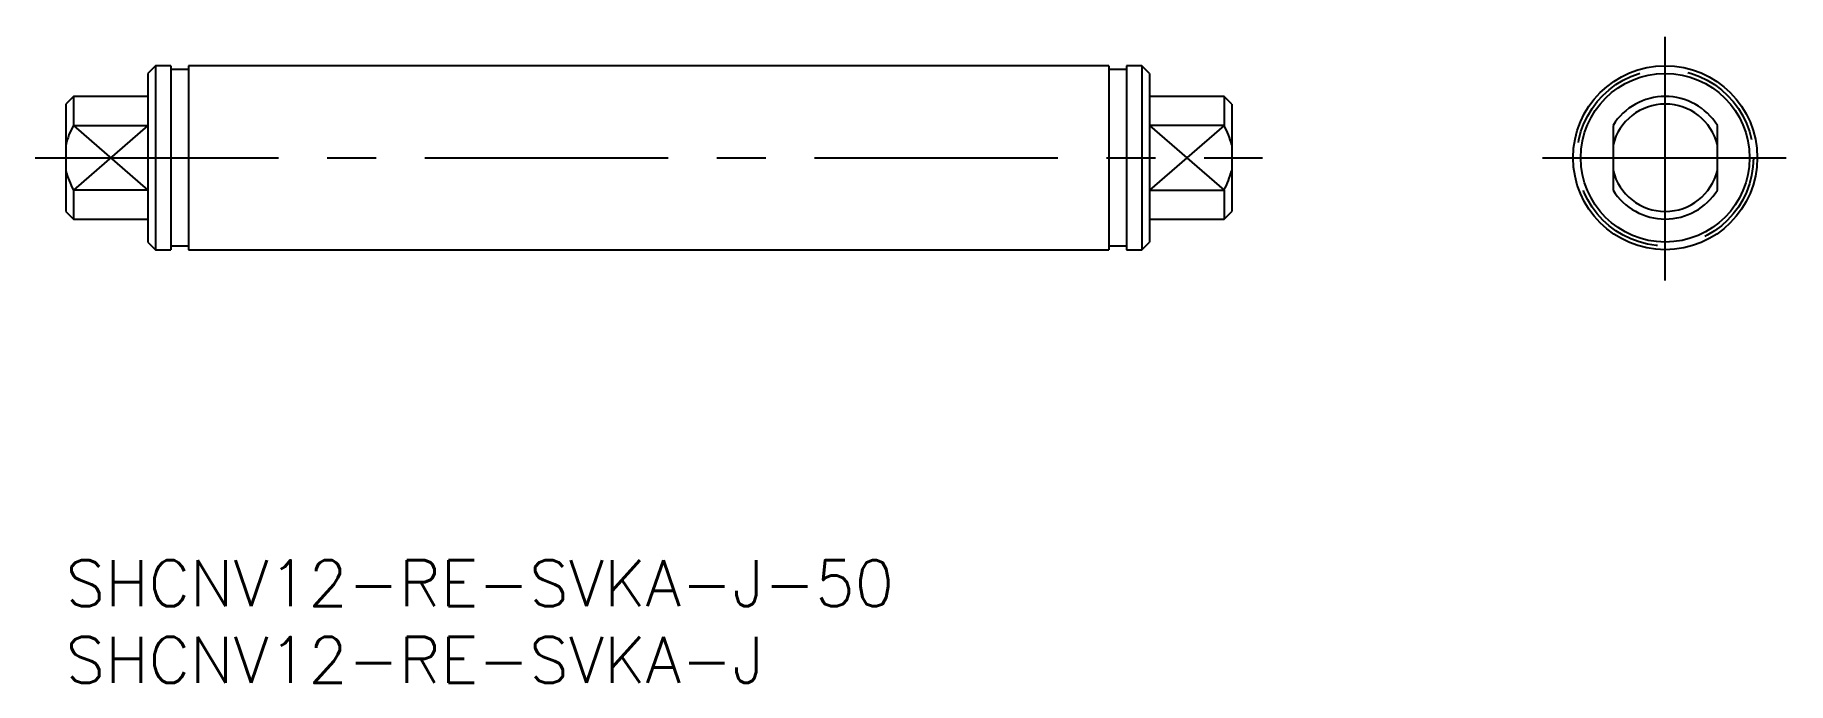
# Model space of a CAD drawing. Extents: x -2 to 112, y -8 to 34.
import ezdxf

# ---------------------------------------------------------------- set-up
doc = ezdxf.new("R2010")
doc.units = 0
doc.header["$LTSCALE"] = 0.5
doc.linetypes.add('CENTER', pattern=[50.8, 31.75, -6.35, 6.35, -6.35])
doc.linetypes.add('DASHED', pattern=[19.05, 12.7, -6.35])
for name, color, linetype in [('MSM_CENTER', 1, 'CENTER'), ('MSM_CONTINUOUS', 7, 'CONTINUOUS'), ('MSM_DASHED', 4, 'DASHED'), ('MSM_NARROW', 5, 'CONTINUOUS'), ('MSM_PART_NUMBER', 7, 'CONTINUOUS')]:
    doc.layers.add(name, color=color, linetype=linetype)
doc.styles.get("Standard").update_dxf_attribs({"font": 'txt.shx', "height": 2, "bigfont": 'bigfont.shx'})

# ---------------------------------------------------------------- blocks, each defined once
blk = doc.blocks.new('*U31')
at = {"layer": 'MSM_PART_NUMBER'}
blk.add_text('SHCNV12-RE-SVKA-J-50', height=3, dxfattribs=at).set_placement((0, -3))
blk = doc.blocks.new('*U32')
at = {"layer": 'MSM_PART_NUMBER'}
blk.add_text('SHCNV12-RE-SVKA-J', height=3, dxfattribs=at).set_placement((0, -8))

msp = doc.modelspace()

# ---------------------------------------------------------------- linework, layer by layer
at = {"layer": 'MSM_CENTER'}
for p, q in [((104.26, 18.25), (104.26, 34.25)), ((-2, 26.25), (78, 26.25)), ((96.26, 26.25), (112.26, 26.25))]:
    msp.add_line(p, q, dxfattribs=at)
at = {"layer": 'MSM_CONTINUOUS'}
for p, q in [((5.85, 32.25), (5.35, 31.75)), ((6.85, 32.25), (5.85, 32.25)), ((5.85, 32.25), (5.85, 20.25)), ((6.85, 32.25), (6.85, 20.25)), ((8, 32), (6.85, 32)), ((68, 32.25), (8, 32.25)), ((8, 32.25), (8, 20.25)), ((68, 32.25), (68, 20.25)), ((69.15, 32), (68, 32)), ((70.15, 32.25), (69.15, 32.25)), ((69.15, 32.25), (69.15, 20.25)), ((70.65, 31.75), (70.15, 32.25)), ((70.15, 32.25), (70.15, 20.25)), ((5.35, 31.75), (5.35, 20.75)), ((70.65, 31.75), (70.65, 20.75)), ((0.5, 30.25), (0, 29.75)), ((0, 29.75), (0, 22.75)), ((5.35, 30.25), (0.5, 30.25)), ((0.5, 30.25), (0.5, 28.36)), ((75.5, 30.25), (70.65, 30.25)), ((76, 29.75), (75.5, 30.25)), ((75.5, 30.25), (75.5, 28.36)), ((76, 29.75), (76, 22.75)), ((0.5, 28.36), (5.35, 28.36)), ((75.5, 28.36), (70.65, 28.36)), ((100.86, 28.36), (100.86, 24.14)), ((107.66, 24.14), (107.66, 28.36)), ((5.35, 24.14), (0.5, 24.14)), ((0.5, 24.14), (0.5, 22.25)), ((70.65, 24.14), (75.5, 24.14)), ((75.5, 24.14), (75.5, 22.25)), ((0, 22.75), (0.5, 22.25)), ((0.5, 22.25), (5.35, 22.25)), ((70.65, 22.25), (75.5, 22.25)), ((75.5, 22.25), (76, 22.75)), ((5.35, 20.75), (5.85, 20.25)), ((70.15, 20.25), (70.65, 20.75)), ((5.85, 20.25), (6.85, 20.25)), ((6.85, 20.5), (8, 20.5)), ((8, 20.25), (68, 20.25)), ((68, 20.5), (69.15, 20.5)), ((69.15, 20.25), (70.15, 20.25))]:
    msp.add_line(p, q, dxfattribs=at)
for radius in [6, 5.5]:
    msp.add_circle((104.26, 26.25), radius, dxfattribs=at)
for centre, radius, start, end in [((104.26, 26.25), 4, 31.7883, 148.2117), ((104.26, 26.25), 3.5, 13.7291, 166.2709), ((5.33, 25.73), 5.5, 151.4506, 165.7683), ((70.67, 25.73), 5.5, 14.2317, 28.5494), ((5.54, 26.85), 5.72, 194.5122, 208.2689), ((70.46, 26.85), 5.72, 331.7311, 345.4878), ((104.26, 26.25), 3.5, 193.7291, 346.2709), ((104.26, 26.25), 4, 211.7883, 328.2117)]:
    msp.add_arc(centre, radius, start, end, dxfattribs=at)
at = {"layer": 'MSM_DASHED'}
msp.add_circle((104.26, 26.25), 5.75, dxfattribs=at)
at = {"layer": 'MSM_NARROW'}
for p, q in [((0.5, 28.36), (5.35, 24.14)), ((5.35, 28.36), (0.5, 24.14)), ((70.65, 28.36), (75.5, 24.14)), ((75.5, 28.36), (70.65, 24.14))]:
    msp.add_line(p, q, dxfattribs=at)

# ---------------------------------------------------------------- block references
at = {"layer": 'MSM_CONTINUOUS'}
for name in ['*U31', '*U32']:
    msp.add_blockref(name, (0, 0), dxfattribs=at)

doc.saveas('drawing.dxf')
